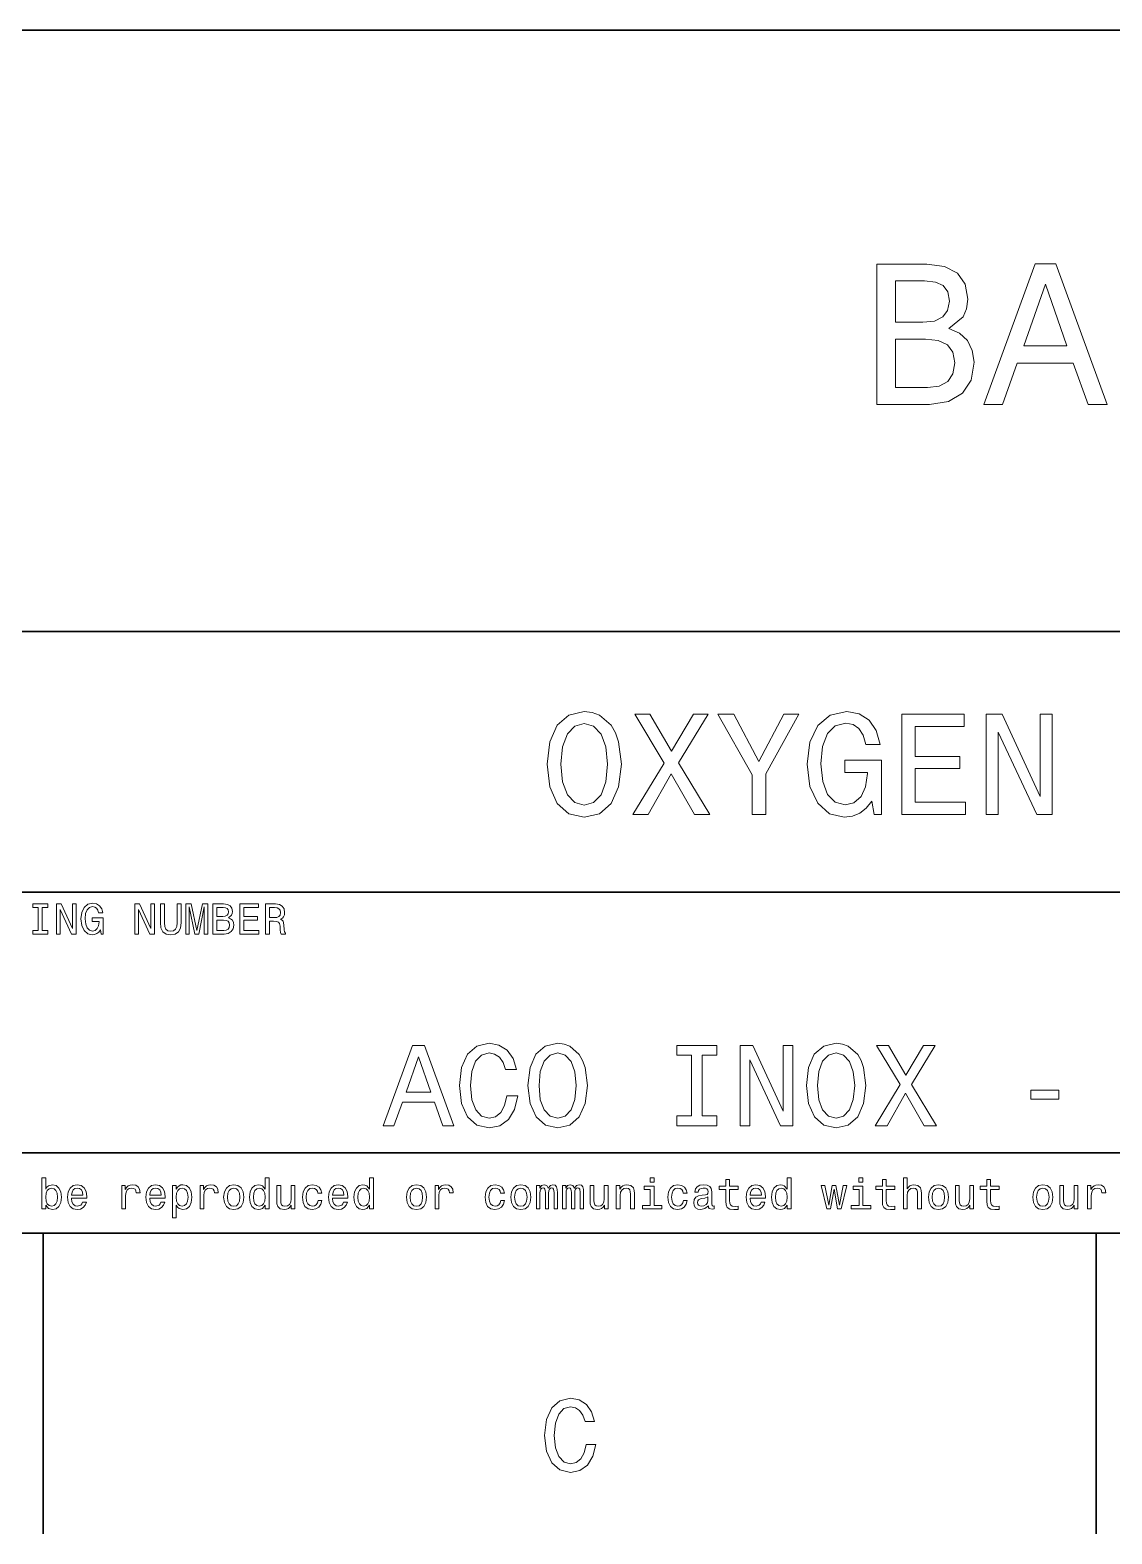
# Model space of a CAD drawing. Extents: x 0 to 841, y 0 to 594.
# Drawn here: x 682.3 to 736.3, y 5 to 80 of the extents above; entities that cross this region are included whole.
import ezdxf

# ---------------------------------------------------------------- set-up
doc = ezdxf.new("R2010")
doc.units = 0

msp = doc.modelspace()

# ---------------------------------------------------------------- linework, layer by layer
at = {"color": 7, "lineweight": 35}
for p, q in [((631, 80), (821, 80)), ((631, 50), (796, 50)), ((631, 37), (796, 37)), ((631, 24), (796, 24)), ((20, 20), (821, 20)), ((631, 20), (821, 20))]:
    msp.add_line(p, q, dxfattribs=at)
at = {"color": 7, "lineweight": 35, "ltscale": 0.375}
for p, q in [((683, 20), (683, 5)), ((735.5, 20), (735.5, 5))]:
    msp.add_line(p, q, dxfattribs=at)
at = {"color": 7, "lineweight": 13}
for points in [[(728.15271, 65.11599), (728.858765, 65.701004), (729.040344, 66.094376), (729.10083, 66.578529), (728.969727, 67.335014), (728.576355, 67.879684), (727.940918, 68.212532), (727.053284, 68.333572), (724.561951, 68.333572), (724.561951, 61.333572), (727.194519, 61.333572), (728.132568, 61.474781), (728.828491, 61.888329), (729.262207, 62.543945), (729.413513, 63.431557), (729.322754, 64.026657), (729.080688, 64.520889), (728.687317, 64.884003)], [(729.897705, 61.333572), (730.825623, 61.333572), (731.561951, 63.391209), (734.355896, 63.391209), (735.092224, 61.333572), (736.040344, 61.333572), (733.478394, 68.343658), (732.449585, 68.343658)], [(726.861633, 65.428673), (725.489929, 65.428673), (725.489929, 67.496399), (726.942322, 67.496399), (727.487, 67.435875), (727.8703, 67.254318), (728.102295, 66.941643), (728.182983, 66.477661), (728.092224, 66.013687), (727.850159, 65.690918), (727.436584, 65.489189)], [(731.884705, 64.248558), (732.963989, 67.335014), (734.043213, 64.248558)], [(727.083557, 62.17075), (725.489929, 62.17075), (725.489929, 64.581413), (726.992798, 64.581413), (727.628235, 64.510803), (728.082092, 64.298988), (728.354431, 63.935879), (728.445251, 63.411381), (728.354431, 62.856628), (728.102295, 62.473343), (727.67865, 62.241352)], [(708.125366, 43.381123), (708.255066, 42.257202), (708.6297, 41.428673), (709.213257, 40.917145), (709.976929, 40.744236), (710.733398, 40.917145), (711.324219, 41.428673), (711.69165, 42.257202), (711.828552, 43.381123), (711.69165, 44.497837), (711.533142, 44.951729), (711.324219, 45.326366), (710.733398, 45.837894), (710.373169, 45.967579), (709.976929, 46.018009), (709.206055, 45.837894), (708.622498, 45.333572), (708.255066, 44.505043)], [(712.404907, 40.881123), (713.161377, 40.881123), (714.306885, 42.905617), (715.47406, 40.881123), (716.237732, 40.881123), (714.674316, 43.453167), (716.158508, 45.888329), (715.430847, 45.888329), (714.328552, 44.036743), (713.247803, 45.888329), (712.491333, 45.888329), (713.968262, 43.445965)], [(719.02594, 40.881123), (719.02594, 42.905617), (720.668579, 45.888329), (719.919312, 45.888329), (718.687317, 43.518009), (717.440918, 45.888329), (716.641174, 45.888329), (718.355896, 42.862389), (718.355896, 40.881123)], [(724.306885, 41.551151), (724.429382, 40.881123), (724.789612, 40.881123), (724.789612, 43.582851), (722.966858, 43.582851), (722.966858, 42.970459), (724.090759, 42.970459), (724.090759, 42.927231), (724.004333, 42.264408), (723.773743, 41.774494), (723.420715, 41.464695), (722.981262, 41.363831), (722.491333, 41.493515), (722.109497, 41.882565), (721.864563, 42.523773), (721.778076, 43.402737), (721.857361, 44.274494), (722.102295, 44.915703), (722.491333, 45.304752), (723.017273, 45.441643), (723.377502, 45.369595), (723.672913, 45.167866), (723.889038, 44.82925), (724.011536, 44.375359), (724.724792, 44.375359), (724.537476, 45.067001), (724.184448, 45.585732), (723.687317, 45.902737), (723.060486, 46.018009), (722.239197, 45.837894), (721.619568, 45.311958), (721.223328, 44.483429), (721.086426, 43.381123), (721.223328, 42.271614), (721.619568, 41.443081), (722.203186, 40.917145), (722.938049, 40.744236), (723.348694, 40.801872), (723.716125, 40.945965), (724.033142, 41.198124)], [(725.812683, 40.881123), (728.982727, 40.881123), (728.982727, 41.486309), (726.475525, 41.486309), (726.475525, 43.179394), (728.708923, 43.179394), (728.708923, 43.777374), (726.475525, 43.777374), (726.475525, 45.275936), (728.925049, 45.275936), (728.925049, 45.881123), (725.812683, 45.881123)], [(730.020142, 40.881123), (730.618164, 40.881123), (730.618164, 44.980545), (732.534546, 40.881123), (733.305481, 40.881123), (733.305481, 45.881123), (732.700256, 45.881123), (732.700256, 41.7817), (730.805481, 45.881123), (730.020142, 45.881123)], [(708.817017, 43.381123), (708.89624, 44.25288), (709.133972, 44.894089), (709.501404, 45.283138), (709.976929, 45.420029), (710.445251, 45.283138), (710.812683, 44.886887), (711.050415, 44.245674), (711.136902, 43.381123), (711.050415, 42.509365), (710.812683, 41.868153), (710.445251, 41.479107), (709.976929, 41.349422), (709.501404, 41.479107), (709.133972, 41.868153), (708.89624, 42.502159)], [(682.755737, 35.100143), (682.479126, 35.100143), (682.479126, 34.918587), (683.231262, 34.918587), (683.231262, 35.100143), (682.95459, 35.100143), (682.95459, 36.23703), (683.231262, 36.23703), (683.231262, 36.418587), (682.479126, 36.418587), (682.479126, 36.23703), (682.755737, 36.23703)], [(683.663574, 34.918587), (683.842957, 34.918587), (683.842957, 36.148415), (684.417847, 34.918587), (684.649109, 34.918587), (684.649109, 36.418587), (684.46759, 36.418587), (684.46759, 35.188759), (683.899109, 36.418587), (683.663574, 36.418587)], [(685.853027, 35.119595), (685.889771, 34.918587), (685.997864, 34.918587), (685.997864, 35.729107), (685.450989, 35.729107), (685.450989, 35.545387), (685.788208, 35.545387), (685.788208, 35.532421), (685.762268, 35.333572), (685.693054, 35.1866), (685.587158, 35.093658), (685.455322, 35.0634), (685.30835, 35.102303), (685.193787, 35.219021), (685.1203, 35.411381), (685.09436, 35.675072), (685.118164, 35.9366), (685.19165, 36.12896), (685.30835, 36.245678), (685.466125, 36.286743), (685.574219, 36.265129), (685.662842, 36.204609), (685.727661, 36.103024), (685.764404, 35.966858), (685.978394, 35.966858), (685.92218, 36.174351), (685.816284, 36.329971), (685.667175, 36.425072), (685.479126, 36.459652), (685.232727, 36.405617), (685.046814, 36.247837), (684.927979, 35.999279), (684.886902, 35.668587), (684.927979, 35.335735), (685.046814, 35.087173), (685.221924, 34.929394), (685.442383, 34.877522), (685.565552, 34.89481), (685.675781, 34.938038), (685.770874, 35.013687)], [(687.567017, 34.918587), (687.746399, 34.918587), (687.746399, 36.148415), (688.32135, 34.918587), (688.552612, 34.918587), (688.552612, 36.418587), (688.371033, 36.418587), (688.371033, 35.188759), (687.802612, 36.418587), (687.567017, 36.418587)], [(688.84436, 35.489193), (688.874634, 35.219021), (688.969727, 35.026657), (689.1297, 34.916424), (689.360962, 34.877522), (689.590088, 34.916424), (689.75, 35.026657), (689.845093, 35.216858), (689.877502, 35.489193), (689.877502, 36.418587), (689.676514, 36.418587), (689.676514, 35.478386), (689.657043, 35.294666), (689.598694, 35.162823), (689.499268, 35.085014), (689.360962, 35.059078), (689.218323, 35.085014), (689.118896, 35.162823), (689.060547, 35.292507), (689.043213, 35.478386), (689.043213, 36.418587), (688.84436, 36.418587)], [(690.121765, 34.918587), (690.288208, 34.918587), (690.288208, 36.280258), (690.569153, 34.918587), (690.755066, 34.918587), (691.033875, 36.280258), (691.033875, 34.918587), (691.202454, 34.918587), (691.202454, 36.418587), (690.938782, 36.418587), (690.662109, 35.095821), (690.387634, 36.418587), (690.121765, 36.418587)], [(692.233459, 35.729107), (692.384705, 35.854465), (692.423645, 35.938759), (692.436584, 36.042507), (692.408508, 36.204609), (692.324219, 36.321323), (692.188049, 36.392651), (691.997864, 36.418587), (691.463989, 36.418587), (691.463989, 34.918587), (692.028076, 34.918587), (692.229126, 34.948845), (692.378235, 35.037464), (692.471191, 35.177952), (692.503601, 35.368153), (692.484131, 35.495678), (692.432251, 35.601585), (692.347961, 35.679394)], [(691.956787, 35.796108), (691.662842, 35.796108), (691.662842, 36.239193), (691.97406, 36.239193), (692.090759, 36.226223), (692.172913, 36.187317), (692.222595, 36.120316), (692.239929, 36.020893), (692.220459, 35.921467), (692.168579, 35.852303), (692.079956, 35.809078)], [(692.810547, 34.918587), (693.761536, 34.918587), (693.761536, 35.100143), (693.009399, 35.100143), (693.009399, 35.608067), (693.679382, 35.608067), (693.679382, 35.787464), (693.009399, 35.787464), (693.009399, 36.23703), (693.744263, 36.23703), (693.744263, 36.418587), (692.810547, 36.418587)], [(694.083557, 34.918587), (694.284607, 34.918587), (694.284607, 35.551872), (694.489929, 35.551872), (694.641235, 35.545387), (694.736328, 35.515129), (694.788208, 35.443802), (694.809814, 35.31628), (694.820618, 35.121758), (694.833557, 34.994236), (694.859497, 34.918587), (695.086487, 34.918587), (695.086487, 34.959652), (695.036743, 35.020172), (695.01947, 35.132565), (695.004333, 35.374638), (694.96759, 35.554035), (694.917847, 35.610229), (694.840088, 35.651295), (694.926514, 35.70533), (694.987061, 35.780979), (695.02594, 35.87608), (695.038879, 35.990631), (695.008667, 36.172188), (694.92218, 36.308357), (694.779541, 36.390488), (694.585022, 36.418587), (694.083557, 36.418587)], [(694.528809, 36.234871), (694.660645, 36.221901), (694.753601, 36.180836), (694.811951, 36.105186), (694.831421, 35.986309), (694.809814, 35.86095), (694.751465, 35.785301), (694.652039, 35.746395), (694.515869, 35.735588), (694.284607, 35.735588), (694.284607, 36.234871)], [(692.004333, 35.09798), (691.662842, 35.09798), (691.662842, 35.614552), (691.984863, 35.614552), (692.121033, 35.599422), (692.218323, 35.554035), (692.276672, 35.476223), (692.296143, 35.363831), (692.276672, 35.244957), (692.222595, 35.162823), (692.131836, 35.11311)], [(699.959656, 25.360231), (700.489868, 25.360231), (700.910645, 26.536024), (702.507202, 26.536024), (702.927917, 25.360231), (703.469727, 25.360231), (702.005737, 29.365995), (701.417847, 29.365995)], [(706.115234, 26.847263), (706, 26.363113), (705.809753, 26.017292), (705.544678, 25.804035), (705.233398, 25.734871), (704.858765, 25.838617), (704.564819, 26.149857), (704.368835, 26.657061), (704.305481, 27.360231), (704.368835, 28.057638), (704.559082, 28.570606), (704.853027, 28.881845), (705.233398, 28.991356), (705.510071, 28.933718), (705.746399, 28.772335), (705.930847, 28.51297), (706.057617, 28.155621), (706.605164, 28.155621), (706.432251, 28.703171), (706.132568, 29.118156), (705.723328, 29.377522), (705.233398, 29.469742), (704.622437, 29.325649), (704.155579, 28.922192), (703.855896, 28.259367), (703.752136, 27.360231), (703.855896, 26.461096), (704.155579, 25.798271), (704.622437, 25.38905), (705.233398, 25.250721), (705.769409, 25.360231), (706.201721, 25.665707), (706.507202, 26.167149), (706.668579, 26.847263)], [(707.169983, 27.360231), (707.273743, 26.461096), (707.573486, 25.798271), (708.040344, 25.38905), (708.651306, 25.250721), (709.25647, 25.38905), (709.729065, 25.798271), (710.02301, 26.461096), (710.132568, 27.360231), (710.02301, 28.253603), (709.89624, 28.616714), (709.729065, 28.916428), (709.25647, 29.325649), (708.968262, 29.429396), (708.651306, 29.469742), (708.034546, 29.325649), (707.567688, 28.922192), (707.273743, 28.259367)], [(715.325623, 25.844381), (714.587891, 25.844381), (714.587891, 25.360231), (716.593628, 25.360231), (716.593628, 25.844381), (715.855896, 25.844381), (715.855896, 28.876081), (716.593628, 28.876081), (716.593628, 29.360231), (714.587891, 29.360231), (714.587891, 28.876081), (715.325623, 28.876081)], [(717.746399, 25.360231), (718.224792, 25.360231), (718.224792, 28.639771), (719.757935, 25.360231), (720.374634, 25.360231), (720.374634, 29.360231), (719.890503, 29.360231), (719.890503, 26.080692), (718.374634, 29.360231), (717.746399, 29.360231)], [(721.04895, 27.360231), (721.15271, 26.461096), (721.452454, 25.798271), (721.919312, 25.38905), (722.530273, 25.250721), (723.135437, 25.38905), (723.608032, 25.798271), (723.901978, 26.461096), (724.011536, 27.360231), (723.901978, 28.253603), (723.775208, 28.616714), (723.608032, 28.916428), (723.135437, 29.325649), (722.847229, 29.429396), (722.530273, 29.469742), (721.913513, 29.325649), (721.446655, 28.922192), (721.15271, 28.259367)], [(724.472595, 25.360231), (725.07782, 25.360231), (725.994202, 26.979828), (726.927917, 25.360231), (727.538879, 25.360231), (726.288147, 27.417868), (727.475464, 29.365995), (726.893372, 29.365995), (726.011536, 27.884727), (725.146973, 29.365995), (724.541748, 29.365995), (725.723328, 27.412106)], [(701.095093, 27.025938), (701.711792, 28.789627), (702.328491, 27.025938)], [(707.723328, 27.360231), (707.786743, 28.057638), (707.976929, 28.570606), (708.270874, 28.881845), (708.651306, 28.991356), (709.02594, 28.881845), (709.319885, 28.564842), (709.510071, 28.051874), (709.579224, 27.360231), (709.510071, 26.662825), (709.319885, 26.149857), (709.02594, 25.838617), (708.651306, 25.734871), (708.270874, 25.838617), (707.976929, 26.149857), (707.786743, 26.657061)], [(721.602295, 27.360231), (721.66571, 28.057638), (721.855896, 28.570606), (722.149841, 28.881845), (722.530273, 28.991356), (722.904907, 28.881845), (723.198853, 28.564842), (723.389038, 28.051874), (723.458191, 27.360231), (723.389038, 26.662825), (723.198853, 26.149857), (722.904907, 25.838617), (722.530273, 25.734871), (722.149841, 25.838617), (721.855896, 26.149857), (721.66571, 26.657061)], [(732.242065, 26.680117), (733.636841, 26.680117), (733.636841, 27.135448), (732.242065, 27.135448)], [(683.127502, 21.393732), (683.268005, 21.227304), (683.460388, 21.173269), (683.641907, 21.214336), (683.786743, 21.337536), (683.877502, 21.534222), (683.912109, 21.795748), (683.877502, 22.057276), (683.784546, 22.251801), (683.641907, 22.372837), (683.460388, 22.416065), (683.270142, 22.359869), (683.192322, 22.290705), (683.127502, 22.197765), (683.127502, 22.766211), (682.937317, 22.766211), (682.937317, 21.214336), (683.127502, 21.214336)], [(694.070557, 21.393732), (694.070557, 21.214336), (694.260803, 21.214336), (694.260803, 22.766211), (694.072754, 22.766211), (694.072754, 22.197765), (693.927917, 22.36203), (693.839294, 22.400936), (693.737732, 22.416065), (693.554016, 22.372837), (693.411377, 22.251801), (693.31842, 22.057276), (693.286011, 21.795748), (693.31842, 21.534222), (693.411377, 21.337536), (693.554016, 21.214336), (693.737732, 21.173269), (693.839294, 21.1884), (693.930115, 21.227304)], [(699.275208, 21.393732), (699.275208, 21.214336), (699.465393, 21.214336), (699.465393, 22.766211), (699.277344, 22.766211), (699.277344, 22.197765), (699.132568, 22.36203), (699.043945, 22.400936), (698.942322, 22.416065), (698.758606, 22.372837), (698.615967, 22.251801), (698.52301, 22.057276), (698.490601, 21.795748), (698.52301, 21.534222), (698.615967, 21.337536), (698.758606, 21.214336), (698.942322, 21.173269), (699.043945, 21.1884), (699.134705, 21.227304)], [(713.462524, 22.766211), (713.261536, 22.766211), (713.261536, 22.550072), (713.462524, 22.550072)], [(717.033142, 22.17399), (717.033142, 21.592579), (717.046143, 21.404537), (717.106628, 21.274855), (717.227661, 21.199207), (717.432983, 21.173269), (717.657776, 21.184076), (717.657776, 21.348343), (717.49353, 21.335373), (717.34436, 21.352665), (717.264404, 21.4067), (717.229858, 21.497478), (717.223328, 21.625), (717.223328, 22.17399), (717.657776, 22.17399), (717.657776, 22.336094), (717.223328, 22.336094), (717.223328, 22.675432), (717.033142, 22.675432), (717.033142, 22.336094), (716.70459, 22.336094), (716.70459, 22.17399)], [(720.093689, 21.393732), (720.093689, 21.214336), (720.283875, 21.214336), (720.283875, 22.766211), (720.095825, 22.766211), (720.095825, 22.197765), (719.95105, 22.36203), (719.862427, 22.400936), (719.760803, 22.416065), (719.577087, 22.372837), (719.434448, 22.251801), (719.341492, 22.057276), (719.309082, 21.795748), (719.341492, 21.534222), (719.434448, 21.337536), (719.577087, 21.214336), (719.760803, 21.173269), (719.862427, 21.1884), (719.953186, 21.227304)], [(723.871765, 22.766211), (723.670776, 22.766211), (723.670776, 22.550072), (723.871765, 22.550072)], [(724.840088, 22.17399), (724.840088, 21.592579), (724.853027, 21.404537), (724.913574, 21.274855), (725.034607, 21.199207), (725.239929, 21.173269), (725.464722, 21.184076), (725.464722, 21.348343), (725.300476, 21.335373), (725.151306, 21.352665), (725.07135, 21.4067), (725.036743, 21.497478), (725.030273, 21.625), (725.030273, 22.17399), (725.464722, 22.17399), (725.464722, 22.336094), (725.030273, 22.336094), (725.030273, 22.675432), (724.840088, 22.675432), (724.840088, 22.336094), (724.511536, 22.336094), (724.511536, 22.17399)], [(725.886169, 21.214336), (726.076416, 21.214336), (726.076416, 21.884365), (726.095825, 22.037823), (726.158508, 22.150215), (726.255798, 22.219379), (726.385498, 22.245316), (726.489197, 22.223701), (726.554077, 22.165344), (726.586487, 22.068083), (726.59729, 21.9384), (726.59729, 21.214336), (726.787476, 21.214336), (726.787476, 21.977304), (726.77887, 22.130762), (726.739929, 22.258286), (726.612427, 22.375), (726.413574, 22.416065), (726.305481, 22.400936), (726.212585, 22.359869), (726.134766, 22.295029), (726.076416, 22.206411), (726.076416, 22.766211), (725.886169, 22.766211)], [(730.044678, 22.17399), (730.044678, 21.592579), (730.057678, 21.404537), (730.118164, 21.274855), (730.239258, 21.199207), (730.44458, 21.173269), (730.669312, 21.184076), (730.669312, 21.348343), (730.505066, 21.335373), (730.355957, 21.352665), (730.276001, 21.4067), (730.241394, 21.497478), (730.234924, 21.625), (730.234924, 22.17399), (730.669312, 22.17399), (730.669312, 22.336094), (730.234924, 22.336094), (730.234924, 22.675432), (730.044678, 22.675432), (730.044678, 22.336094), (729.716187, 22.336094), (729.716187, 22.17399)], [(683.71759, 21.795748), (683.695923, 21.601225), (683.637573, 21.458572), (683.544678, 21.372118), (683.427917, 21.344019), (683.300415, 21.372118), (683.207458, 21.458572), (683.149109, 21.599062), (683.129639, 21.795748), (683.149109, 21.990273), (683.207458, 22.130762), (683.300415, 22.215057), (683.427917, 22.245316), (683.544678, 22.215057), (683.637573, 22.128601), (683.695923, 21.988111)], [(684.41571, 21.739553), (685.176514, 21.739553), (685.17865, 21.828169), (685.144104, 22.076729), (685.04895, 22.262608), (684.897705, 22.375), (684.696655, 22.416065), (684.5, 22.372837), (684.348694, 22.251801), (684.251404, 22.055115), (684.216858, 21.795748), (684.249268, 21.529898), (684.346558, 21.335373), (684.495667, 21.214336), (684.690186, 21.173269), (684.858765, 21.201368), (684.99707, 21.274855), (685.098694, 21.391569), (685.157043, 21.54719), (684.968994, 21.54719), (684.930115, 21.460733), (684.873901, 21.395893), (684.713989, 21.344019), (684.590759, 21.367794), (684.497803, 21.443443), (684.437317, 21.566643), (684.41571, 21.733068)], [(684.41571, 21.899494), (684.439453, 22.04863), (684.497803, 22.158861), (684.586426, 22.225864), (684.703125, 22.24964), (684.817688, 22.225864), (684.906311, 22.158861), (684.960327, 22.04863), (684.979797, 21.899494)], [(686.922913, 21.214336), (687.113098, 21.214336), (687.113098, 21.877882), (687.132568, 22.037823), (687.190918, 22.152376), (687.286011, 22.22154), (687.413513, 22.245316), (687.508606, 22.230186), (687.579956, 22.186958), (687.623169, 22.113472), (687.638306, 22.014048), (687.830688, 22.014048), (687.804749, 22.189121), (687.733398, 22.31448), (687.614502, 22.390129), (687.452454, 22.416065), (687.342224, 22.398775), (687.24707, 22.355547), (687.162781, 22.282061), (687.095825, 22.182636), (687.095825, 22.375), (686.922913, 22.375)], [(688.319153, 21.739553), (689.079956, 21.739553), (689.082092, 21.828169), (689.047546, 22.076729), (688.952454, 22.262608), (688.801147, 22.375), (688.600098, 22.416065), (688.403442, 22.372837), (688.252136, 22.251801), (688.154907, 22.055115), (688.1203, 21.795748), (688.15271, 21.529898), (688.25, 21.335373), (688.399109, 21.214336), (688.593628, 21.173269), (688.762207, 21.201368), (688.900574, 21.274855), (689.002136, 21.391569), (689.060486, 21.54719), (688.872437, 21.54719), (688.833557, 21.460733), (688.777344, 21.395893), (688.617432, 21.344019), (688.494202, 21.367794), (688.401245, 21.443443), (688.340759, 21.566643), (688.319153, 21.733068)], [(688.319153, 21.899494), (688.342896, 22.04863), (688.401245, 22.158861), (688.489868, 22.225864), (688.606628, 22.24964), (688.721191, 22.225864), (688.809753, 22.158861), (688.863831, 22.04863), (688.88324, 21.899494)], [(689.63324, 22.195604), (689.63324, 22.375), (689.443054, 22.375), (689.443054, 20.764769), (689.63324, 20.764769), (689.63324, 21.391569), (689.700256, 21.289986), (689.77594, 21.222982), (689.966125, 21.173269), (690.147644, 21.214336), (690.290344, 21.337536), (690.38324, 21.532061), (690.417847, 21.795748), (690.38324, 22.057276), (690.290344, 22.251801), (690.147644, 22.372837), (689.966125, 22.416065), (689.862366, 22.403097), (689.773743, 22.36203), (689.69812, 22.292866)], [(689.933716, 21.344019), (689.806152, 21.372118), (689.713257, 21.458572), (689.654907, 21.599062), (689.635437, 21.795748), (689.654907, 21.990273), (689.713257, 22.130762), (689.806152, 22.215057), (689.933716, 22.245316), (690.050415, 22.215057), (690.143372, 22.128601), (690.201721, 21.988111), (690.223328, 21.795748), (690.201721, 21.601225), (690.143372, 21.458572), (690.050415, 21.372118)], [(690.826355, 21.214336), (691.016541, 21.214336), (691.016541, 21.877882), (691.036011, 22.037823), (691.09436, 22.152376), (691.189453, 22.22154), (691.316956, 22.245316), (691.412109, 22.230186), (691.483398, 22.186958), (691.526611, 22.113472), (691.541748, 22.014048), (691.734131, 22.014048), (691.708191, 22.189121), (691.636841, 22.31448), (691.518005, 22.390129), (691.355896, 22.416065), (691.245667, 22.398775), (691.150574, 22.355547), (691.066284, 22.282061), (690.999268, 22.182636), (690.999268, 22.375), (690.826355, 22.375)], [(692, 21.793587), (692.034546, 21.529898), (692.133972, 21.335373), (692.291748, 21.214336), (692.503601, 21.173269), (692.713257, 21.214336), (692.871033, 21.333212), (692.970459, 21.527737), (693.007202, 21.793587), (692.970459, 22.057276), (692.871033, 22.253962), (692.713257, 22.372837), (692.503601, 22.416065), (692.291748, 22.372837), (692.133972, 22.251801), (692.034546, 22.057276)], [(692.194519, 21.795748), (692.213928, 21.990273), (692.274475, 22.130762), (692.371704, 22.217218), (692.503601, 22.247478), (692.63324, 22.217218), (692.73053, 22.132925), (692.791016, 21.990273), (692.812683, 21.795748), (692.791016, 21.599062), (692.73053, 21.456411), (692.63324, 21.369955), (692.503601, 21.341858), (692.371704, 21.369955), (692.274475, 21.456411), (692.213928, 21.599062)], [(693.770142, 22.245316), (693.895508, 22.215057), (693.990601, 22.130762), (694.046814, 21.990273), (694.06842, 21.795748), (694.046814, 21.599062), (693.990601, 21.458572), (693.895508, 21.372118), (693.770142, 21.344019), (693.651245, 21.372118), (693.560486, 21.458572), (693.5, 21.601225), (693.48053, 21.795748), (693.5, 21.988111), (693.560486, 22.128601), (693.651245, 22.215057)], [(695.553284, 22.375), (695.363098, 22.375), (695.363098, 21.704971), (695.341492, 21.549351), (695.278809, 21.436958), (695.181519, 21.367794), (695.054016, 21.34618), (694.952393, 21.363472), (694.887573, 21.415344), (694.85083, 21.503962), (694.842163, 21.629322), (694.842163, 22.375), (694.651978, 22.375), (694.651978, 21.61203), (694.658447, 21.458572), (694.699524, 21.331051), (694.82489, 21.214336), (695.025879, 21.173269), (695.133972, 21.1884), (695.226929, 21.227304), (695.306885, 21.294308), (695.371704, 21.391569), (695.371704, 21.214336), (695.553284, 21.214336)], [(696.698792, 21.990273), (696.886841, 21.990273), (696.847961, 22.163183), (696.755005, 22.299351), (696.610229, 22.383644), (696.42218, 22.416065), (696.214661, 22.372837), (696.056885, 22.251801), (695.957458, 22.055115), (695.922852, 21.791426), (695.955322, 21.529898), (696.052551, 21.335373), (696.206055, 21.214336), (696.415649, 21.173269), (696.601563, 21.20569), (696.746338, 21.296469), (696.845825, 21.439119), (696.889038, 21.629322), (696.707458, 21.629322), (696.675049, 21.508284), (696.614502, 21.417507), (696.528076, 21.361311), (696.42218, 21.344019), (696.290283, 21.372118), (696.19519, 21.458572), (696.136841, 21.599062), (696.117432, 21.797911), (696.136841, 21.992434), (696.197388, 22.132925), (696.294617, 22.219379), (696.42218, 22.24964), (696.534546, 22.230186), (696.618835, 22.180475), (696.675049, 22.098343)], [(697.427185, 21.739553), (698.187988, 21.739553), (698.190186, 21.828169), (698.155579, 22.076729), (698.060486, 22.262608), (697.90918, 22.375), (697.708191, 22.416065), (697.511475, 22.372837), (697.360229, 22.251801), (697.262939, 22.055115), (697.228333, 21.795748), (697.260803, 21.529898), (697.358032, 21.335373), (697.507202, 21.214336), (697.701721, 21.173269), (697.8703, 21.201368), (698.008606, 21.274855), (698.110229, 21.391569), (698.168579, 21.54719), (697.98053, 21.54719), (697.941589, 21.460733), (697.885437, 21.395893), (697.725464, 21.344019), (697.602295, 21.367794), (697.509338, 21.443443), (697.448853, 21.566643), (697.427185, 21.733068)], [(697.427185, 21.899494), (697.450989, 22.04863), (697.509338, 22.158861), (697.597961, 22.225864), (697.714661, 22.24964), (697.829224, 22.225864), (697.917847, 22.158861), (697.971863, 22.04863), (697.991333, 21.899494)], [(698.974731, 22.245316), (699.100098, 22.215057), (699.19519, 22.130762), (699.251404, 21.990273), (699.27301, 21.795748), (699.251404, 21.599062), (699.19519, 21.458572), (699.100098, 21.372118), (698.974731, 21.344019), (698.855896, 21.372118), (698.765137, 21.458572), (698.70459, 21.601225), (698.68512, 21.795748), (698.70459, 21.988111), (698.765137, 22.128601), (698.855896, 22.215057)], [(701.108032, 21.793587), (701.142639, 21.529898), (701.242065, 21.335373), (701.399841, 21.214336), (701.611633, 21.173269), (701.821289, 21.214336), (701.979065, 21.333212), (702.078491, 21.527737), (702.115234, 21.793587), (702.078491, 22.057276), (701.979065, 22.253962), (701.821289, 22.372837), (701.611633, 22.416065), (701.399841, 22.372837), (701.242065, 22.251801), (701.142639, 22.057276)], [(701.302551, 21.795748), (701.322021, 21.990273), (701.382568, 22.130762), (701.479797, 22.217218), (701.611633, 22.247478), (701.741333, 22.217218), (701.838623, 22.132925), (701.899109, 21.990273), (701.920715, 21.795748), (701.899109, 21.599062), (701.838623, 21.456411), (701.741333, 21.369955), (701.611633, 21.341858), (701.479797, 21.369955), (701.382568, 21.456411), (701.322021, 21.599062)], [(702.536743, 21.214336), (702.726929, 21.214336), (702.726929, 21.877882), (702.746399, 22.037823), (702.804749, 22.152376), (702.899841, 22.22154), (703.027344, 22.245316), (703.122437, 22.230186), (703.193787, 22.186958), (703.237, 22.113472), (703.252136, 22.014048), (703.444519, 22.014048), (703.418579, 22.189121), (703.347229, 22.31448), (703.228394, 22.390129), (703.066284, 22.416065), (702.956055, 22.398775), (702.860962, 22.355547), (702.776611, 22.282061), (702.709656, 22.182636), (702.709656, 22.375), (702.536743, 22.375)], [(705.806885, 21.990273), (705.994934, 21.990273), (705.956055, 22.163183), (705.863098, 22.299351), (705.718262, 22.383644), (705.530273, 22.416065), (705.322754, 22.372837), (705.164978, 22.251801), (705.065552, 22.055115), (705.030945, 21.791426), (705.063354, 21.529898), (705.160645, 21.335373), (705.314087, 21.214336), (705.523743, 21.173269), (705.709656, 21.20569), (705.854431, 21.296469), (705.953857, 21.439119), (705.997131, 21.629322), (705.815552, 21.629322), (705.783142, 21.508284), (705.722595, 21.417507), (705.636169, 21.361311), (705.530273, 21.344019), (705.398376, 21.372118), (705.303284, 21.458572), (705.244934, 21.599062), (705.225464, 21.797911), (705.244934, 21.992434), (705.305481, 22.132925), (705.40271, 22.219379), (705.530273, 22.24964), (705.642639, 22.230186), (705.726929, 22.180475), (705.783142, 22.098343)], [(706.312683, 21.793587), (706.347229, 21.529898), (706.446655, 21.335373), (706.604431, 21.214336), (706.816284, 21.173269), (707.02594, 21.214336), (707.183716, 21.333212), (707.283142, 21.527737), (707.319885, 21.793587), (707.283142, 22.057276), (707.183716, 22.253962), (707.02594, 22.372837), (706.816284, 22.416065), (706.604431, 22.372837), (706.446655, 22.251801), (706.347229, 22.057276)], [(706.507202, 21.795748), (706.526672, 21.990273), (706.587158, 22.130762), (706.684448, 22.217218), (706.816284, 22.247478), (706.945923, 22.217218), (707.043213, 22.132925), (707.10376, 21.990273), (707.125366, 21.795748), (707.10376, 21.599062), (707.043213, 21.456411), (706.945923, 21.369955), (706.816284, 21.341858), (706.684448, 21.369955), (706.587158, 21.456411), (706.526672, 21.599062)], [(707.59436, 21.214336), (707.76947, 21.214336), (707.76947, 21.990273), (707.780273, 22.106987), (707.812683, 22.191282), (707.862366, 22.240993), (707.927246, 22.260447), (707.979126, 22.243155), (708.013672, 22.199926), (708.030945, 22.12644), (708.037476, 22.029179), (708.037476, 21.214336), (708.201721, 21.214336), (708.201721, 21.990273), (708.212524, 22.104826), (708.244934, 22.189121), (708.296814, 22.240993), (708.361694, 22.260447), (708.413513, 22.243155), (708.44812, 22.199926), (708.469727, 22.029179), (708.469727, 21.214336), (708.644775, 21.214336), (708.644775, 22.016211), (708.633972, 22.182636), (708.599426, 22.310158), (708.530273, 22.387968), (708.417847, 22.416065), (708.286011, 22.372837), (708.184448, 22.247478), (708.104492, 22.370676), (707.970459, 22.416065), (707.847229, 22.372837), (707.762939, 22.251801), (707.762939, 22.375), (707.59436, 22.375)], [(708.895508, 21.214336), (709.070618, 21.214336), (709.070618, 21.990273), (709.081421, 22.106987), (709.113831, 22.191282), (709.163513, 22.240993), (709.228394, 22.260447), (709.280273, 22.243155), (709.314819, 22.199926), (709.332153, 22.12644), (709.338623, 22.029179), (709.338623, 21.214336), (709.502869, 21.214336), (709.502869, 21.990273), (709.513672, 22.104826), (709.546082, 22.189121), (709.597961, 22.240993), (709.662842, 22.260447), (709.714722, 22.243155), (709.749268, 22.199926), (709.770874, 22.029179), (709.770874, 21.214336), (709.945984, 21.214336), (709.945984, 22.016211), (709.935181, 22.182636), (709.900574, 22.310158), (709.831421, 22.387968), (709.718994, 22.416065), (709.587158, 22.372837), (709.485596, 22.247478), (709.40564, 22.370676), (709.271606, 22.416065), (709.148438, 22.372837), (709.064087, 22.251801), (709.064087, 22.375), (708.895508, 22.375)], [(711.167114, 22.375), (710.976929, 22.375), (710.976929, 21.704971), (710.955322, 21.549351), (710.892639, 21.436958), (710.79541, 21.367794), (710.667847, 21.34618), (710.566284, 21.363472), (710.501465, 21.415344), (710.464722, 21.503962), (710.456055, 21.629322), (710.456055, 22.375), (710.265869, 22.375), (710.265869, 21.61203), (710.272339, 21.458572), (710.313416, 21.331051), (710.438782, 21.214336), (710.639771, 21.173269), (710.747803, 21.1884), (710.840759, 21.227304), (710.920776, 21.294308), (710.985596, 21.391569), (710.985596, 21.214336), (711.167114, 21.214336)], [(711.573486, 21.214336), (711.763672, 21.214336), (711.763672, 21.884365), (711.783142, 22.037823), (711.845825, 22.150215), (711.943115, 22.219379), (712.072754, 22.245316), (712.176514, 22.223701), (712.241333, 22.165344), (712.273804, 22.068083), (712.284607, 21.9384), (712.284607, 21.214336), (712.474792, 21.214336), (712.474792, 21.977304), (712.466125, 22.130762), (712.427246, 22.258286), (712.299683, 22.375), (712.10083, 22.416065), (711.990601, 22.400936), (711.897705, 22.359869), (711.817749, 22.290705), (711.755066, 22.197765), (711.755066, 22.375), (711.573486, 22.375)], [(713.456055, 21.374279), (713.456055, 22.336094), (712.96759, 22.336094), (712.96759, 22.17399), (713.265869, 22.17399), (713.265869, 21.374279), (712.876831, 21.374279), (712.876831, 21.214336), (713.849426, 21.214336), (713.849426, 21.374279)], [(714.914978, 21.990273), (715.103027, 21.990273), (715.064148, 22.163183), (714.971191, 22.299351), (714.826355, 22.383644), (714.638306, 22.416065), (714.430847, 22.372837), (714.273071, 22.251801), (714.173645, 22.055115), (714.139038, 21.791426), (714.171448, 21.529898), (714.268738, 21.335373), (714.42218, 21.214336), (714.631836, 21.173269), (714.817749, 21.20569), (714.962524, 21.296469), (715.061951, 21.439119), (715.105225, 21.629322), (714.923645, 21.629322), (714.891235, 21.508284), (714.830688, 21.417507), (714.744263, 21.361311), (714.638306, 21.344019), (714.50647, 21.372118), (714.411377, 21.458572), (714.353027, 21.599062), (714.333557, 21.797911), (714.353027, 21.992434), (714.413574, 22.132925), (714.510803, 22.219379), (714.638306, 22.24964), (714.750732, 22.230186), (714.835022, 22.180475), (714.891235, 22.098343)], [(716.166443, 21.365633), (716.166443, 21.35915), (716.177246, 21.285662), (716.209656, 21.233789), (716.345825, 21.192722), (716.451721, 21.210014), (716.451721, 21.356987), (716.406372, 21.350504), (716.345825, 21.378601), (716.335022, 21.465057), (716.335022, 22.065922), (716.309082, 22.219379), (716.233459, 22.32745), (716.101563, 22.39229), (715.91571, 22.416065), (715.734131, 22.390129), (715.600159, 22.316643), (715.515869, 22.202089), (715.487732, 22.050793), (715.487732, 22.037823), (715.658508, 22.037823), (715.673645, 22.128601), (715.721191, 22.193443), (715.799011, 22.232347), (715.909241, 22.247478), (716.015137, 22.236671), (716.090759, 22.20425), (716.136169, 22.148054), (716.151306, 22.070244), (716.142639, 21.979465), (716.108093, 21.934076), (716.021606, 21.912464), (715.859497, 21.895172), (715.673645, 21.856268), (715.541809, 21.787104), (715.463989, 21.679033), (715.440186, 21.519091), (715.461792, 21.37644), (715.528809, 21.270533), (715.636902, 21.203529), (715.786011, 21.179754), (715.987061, 21.225143)], [(716.144836, 21.620676), (716.118896, 21.508284), (716.049744, 21.421829), (715.945984, 21.365633), (715.818481, 21.34618), (715.736328, 21.356987), (715.677979, 21.391569), (715.641235, 21.452089), (715.630432, 21.536383), (715.639038, 21.61203), (715.673645, 21.666065), (715.811951, 21.726583), (715.987061, 21.752522), (716.144836, 21.804394)], [(718.245667, 21.739553), (719.00647, 21.739553), (719.008667, 21.828169), (718.97406, 22.076729), (718.878967, 22.262608), (718.727661, 22.375), (718.526672, 22.416065), (718.329956, 22.372837), (718.178711, 22.251801), (718.081421, 22.055115), (718.046814, 21.795748), (718.079285, 21.529898), (718.176514, 21.335373), (718.325684, 21.214336), (718.520203, 21.173269), (718.688782, 21.201368), (718.827087, 21.274855), (718.928711, 21.391569), (718.987061, 21.54719), (718.799011, 21.54719), (718.760071, 21.460733), (718.703918, 21.395893), (718.543945, 21.344019), (718.420776, 21.367794), (718.32782, 21.443443), (718.267334, 21.566643), (718.245667, 21.733068)], [(718.245667, 21.899494), (718.26947, 22.04863), (718.32782, 22.158861), (718.416443, 22.225864), (718.533142, 22.24964), (718.647705, 22.225864), (718.736328, 22.158861), (718.790344, 22.04863), (718.809814, 21.899494)], [(719.793213, 22.245316), (719.918579, 22.215057), (720.013672, 22.130762), (720.069885, 21.990273), (720.091492, 21.795748), (720.069885, 21.599062), (720.013672, 21.458572), (719.918579, 21.372118), (719.793213, 21.344019), (719.674377, 21.372118), (719.583618, 21.458572), (719.523071, 21.601225), (719.503601, 21.795748), (719.523071, 21.988111), (719.583618, 22.128601), (719.674377, 22.215057)], [(722.257202, 21.214336), (722.430115, 22.199926), (722.603027, 21.214336), (722.784607, 21.214336), (723.069885, 22.375), (722.886169, 22.375), (722.693848, 21.389408), (722.523071, 22.375), (722.335022, 22.375), (722.164307, 21.389408), (721.971924, 22.375), (721.790344, 22.375), (722.075684, 21.214336)], [(723.865295, 21.374279), (723.865295, 22.336094), (723.376831, 22.336094), (723.376831, 22.17399), (723.67511, 22.17399), (723.67511, 21.374279), (723.286011, 21.374279), (723.286011, 21.214336), (724.258667, 21.214336), (724.258667, 21.374279)], [(727.131165, 21.793587), (727.16571, 21.529898), (727.265137, 21.335373), (727.422913, 21.214336), (727.634766, 21.173269), (727.844421, 21.214336), (728.002197, 21.333212), (728.101624, 21.527737), (728.138367, 21.793587), (728.101624, 22.057276), (728.002197, 22.253962), (727.844421, 22.372837), (727.634766, 22.416065), (727.422913, 22.372837), (727.265137, 22.251801), (727.16571, 22.057276)], [(727.325684, 21.795748), (727.345154, 21.990273), (727.40564, 22.130762), (727.50293, 22.217218), (727.634766, 22.247478), (727.764404, 22.217218), (727.861694, 22.132925), (727.922241, 21.990273), (727.943848, 21.795748), (727.922241, 21.599062), (727.861694, 21.456411), (727.764404, 21.369955), (727.634766, 21.341858), (727.50293, 21.369955), (727.40564, 21.456411), (727.345154, 21.599062)], [(729.383301, 22.375), (729.193115, 22.375), (729.193115, 21.704971), (729.171509, 21.549351), (729.108826, 21.436958), (729.011536, 21.367794), (728.884033, 21.34618), (728.782471, 21.363472), (728.71759, 21.415344), (728.680847, 21.503962), (728.672241, 21.629322), (728.672241, 22.375), (728.481995, 22.375), (728.481995, 21.61203), (728.488525, 21.458572), (728.529541, 21.331051), (728.654907, 21.214336), (728.855957, 21.173269), (728.963989, 21.1884), (729.056946, 21.227304), (729.136902, 21.294308), (729.201782, 21.391569), (729.201782, 21.214336), (729.383301, 21.214336)], [(732.335754, 21.793587), (732.370361, 21.529898), (732.469788, 21.335373), (732.627563, 21.214336), (732.839355, 21.173269), (733.049011, 21.214336), (733.206787, 21.333212), (733.306213, 21.527737), (733.342957, 21.793587), (733.306213, 22.057276), (733.206787, 22.253962), (733.049011, 22.372837), (732.839355, 22.416065), (732.627563, 22.372837), (732.469788, 22.251801), (732.370361, 22.057276)], [(732.530273, 21.795748), (732.549744, 21.990273), (732.610291, 22.130762), (732.70752, 22.217218), (732.839355, 22.247478), (732.969055, 22.217218), (733.066345, 22.132925), (733.126831, 21.990273), (733.148438, 21.795748), (733.126831, 21.599062), (733.066345, 21.456411), (732.969055, 21.369955), (732.839355, 21.341858), (732.70752, 21.369955), (732.610291, 21.456411), (732.549744, 21.599062)], [(734.587952, 22.375), (734.397705, 22.375), (734.397705, 21.704971), (734.376099, 21.549351), (734.313416, 21.436958), (734.216187, 21.367794), (734.088623, 21.34618), (733.987061, 21.363472), (733.922241, 21.415344), (733.885498, 21.503962), (733.876831, 21.629322), (733.876831, 22.375), (733.686646, 22.375), (733.686646, 21.61203), (733.693115, 21.458572), (733.734192, 21.331051), (733.859558, 21.214336), (734.060547, 21.173269), (734.16864, 21.1884), (734.261597, 21.227304), (734.341553, 21.294308), (734.406372, 21.391569), (734.406372, 21.214336), (734.587952, 21.214336)], [(735.065613, 21.214336), (735.255798, 21.214336), (735.255798, 21.877882), (735.275269, 22.037823), (735.333618, 22.152376), (735.428711, 22.22154), (735.556213, 22.245316), (735.651367, 22.230186), (735.722656, 22.186958), (735.765869, 22.113472), (735.781006, 22.014048), (735.973389, 22.014048), (735.947449, 22.189121), (735.876099, 22.31448), (735.757263, 22.390129), (735.595154, 22.416065), (735.484924, 22.398775), (735.389832, 22.355547), (735.305542, 22.282061), (735.238525, 22.182636), (735.238525, 22.375), (735.065613, 22.375)], [(710.067017, 9.467939), (709.966125, 9.044308), (709.799744, 8.741714), (709.567749, 8.555115), (709.29541, 8.494596), (708.96759, 8.585374), (708.710388, 8.857708), (708.53894, 9.301513), (708.483459, 9.916786), (708.53894, 10.527017), (708.705322, 10.975864), (708.962524, 11.248199), (709.29541, 11.34402), (709.537476, 11.293588), (709.744263, 11.152377), (709.90564, 10.925432), (710.016602, 10.612752), (710.495667, 10.612752), (710.34436, 11.091858), (710.082153, 11.45497), (709.72406, 11.681916), (709.29541, 11.762608), (708.760803, 11.636527), (708.352295, 11.283501), (708.090088, 10.703529), (707.999268, 9.916786), (708.090088, 9.130043), (708.352295, 8.550072), (708.760803, 8.192002), (709.29541, 8.070965), (709.764404, 8.166786), (710.142639, 8.434077), (710.409973, 8.872838), (710.551147, 9.467939)]]:
    msp.add_lwpolyline(points, close=True, dxfattribs=at)

doc.saveas('drawing.dxf')
